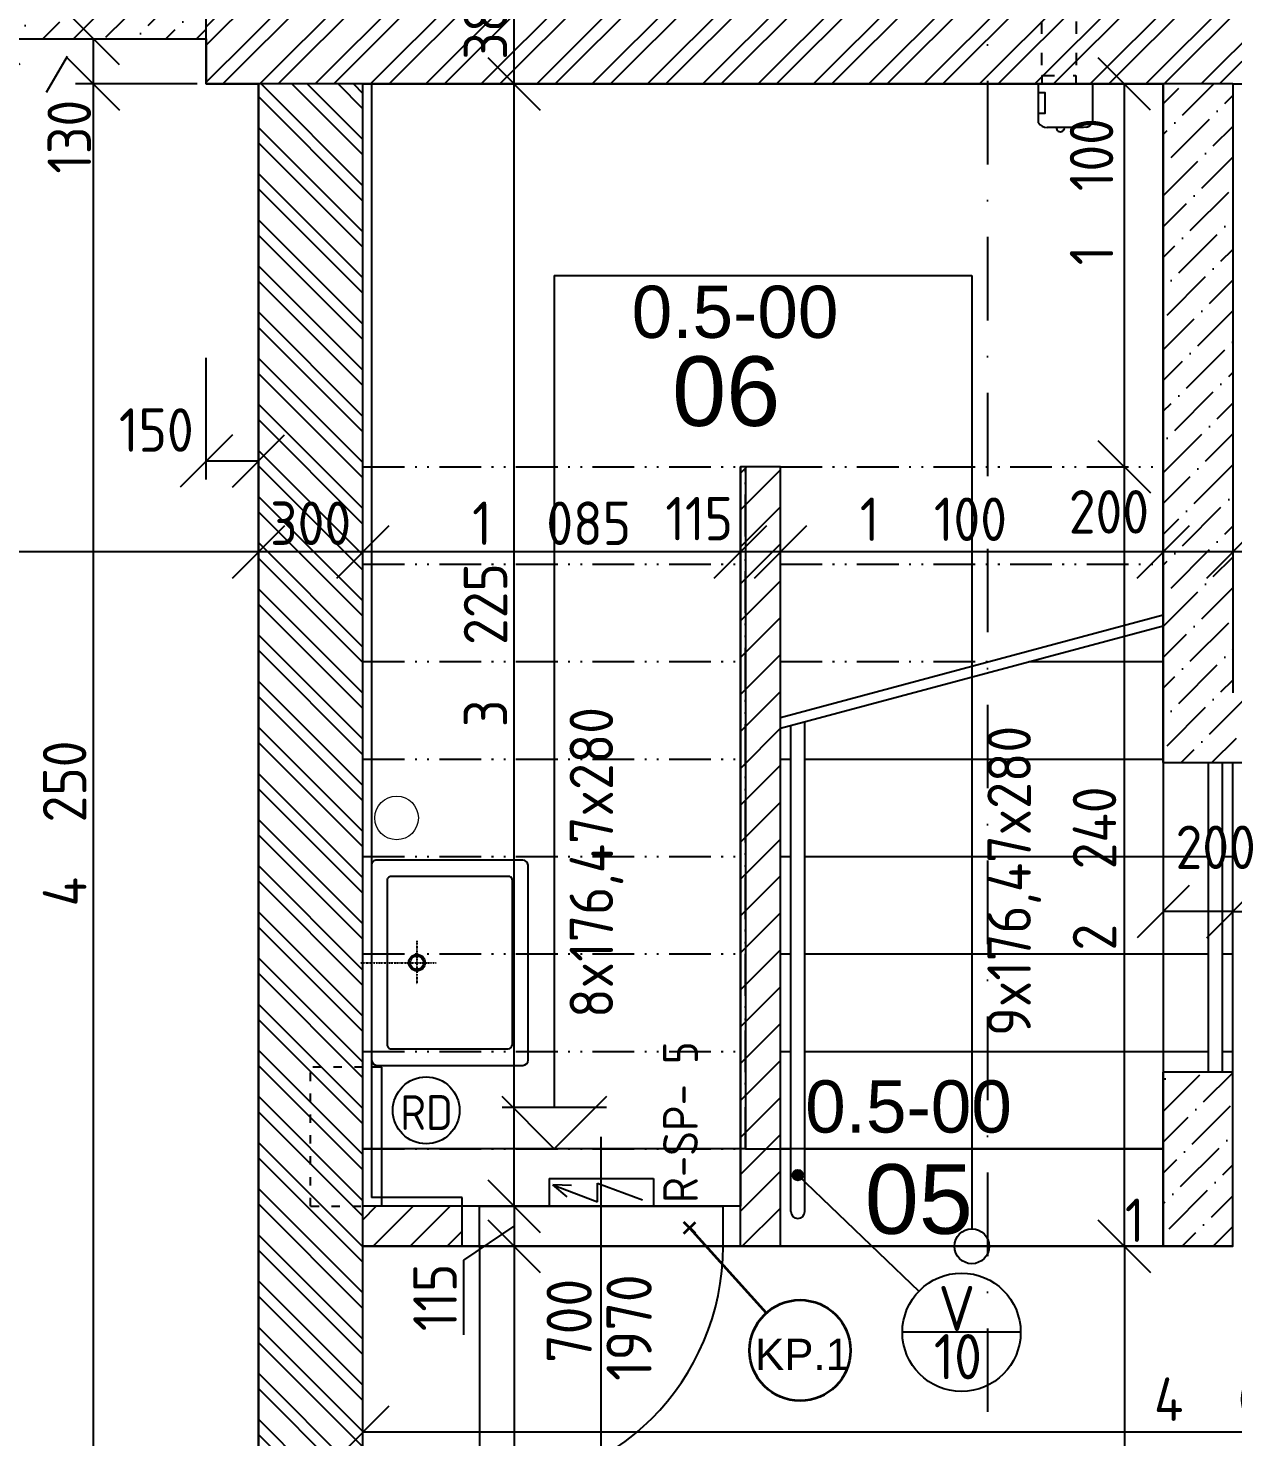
# Model space of a CAD drawing. Extents: x 4511820 to 5180432, y -1526536 to -944957.
# Drawn here: x 5148661 to 5152122, y -1376826 to -1372778 of the extents above; entities that cross this region are included whole.
import ezdxf

# ---------------------------------------------------------------- set-up
doc = ezdxf.new("R2010")
doc.units = 0
doc.header["$MEASUREMENT"] = 0
for name, pattern in [('ACAD_ISO03W100', [30, 12, -18]), ('ACAD_ISO12W100', [22, 12, -3, 0.5, -3, 0.5, -3]), ('BODKOCIARKOVANA_3', [5.6, 3, -1.3, 0, -1.3]), ('DASHDOT', [1, 0.5, -0.25, 0, -0.25])]:
    doc.linetypes.add(name, pattern=pattern)
doc.layers.get('0').update_dxf_attribs({"linetype": 'CONTINUOUS'})
doc.layers.get('Defpoints').update_dxf_attribs({"color": 61, "linetype": 'CONTINUOUS'})
for name, color, linetype in [('DVERE', 45, 'CONTINUOUS'), ('KÓTY', 4, 'CONTINUOUS'), ('MÚRY', 1, 'CONTINUOUS'), ('osi', 253, 'CONTINUOUS'), ('Plochy', 41, 'CONTINUOUS'), ('POPIS', 7, 'CONTINUOUS'), ('POZEMOK', 7, 'CONTINUOUS'), ('TENKÁ', 7, 'CONTINUOUS'), ('tzb', 153, 'CONTINUOUS'), ('ZARIADOVACIE', 144, 'CONTINUOUS'), ('ZZ-elektro', 221, 'CONTINUOUS'), ('zz-vetr', 52, 'CONTINUOUS'), ('ŠRAFY', 82, 'CONTINUOUS')]:
    doc.layers.add(name, color=color, linetype=linetype)
doc.layers.add('preklady', color=74, linetype='CONTINUOUS', lineweight=35)
doc.layers.add('zz-kanal-splaskova', color=37, linetype='CONTINUOUS', lineweight=18)
doc.styles.add('ARIAL', font='arial.ttf')
doc.styles.add('STYLE1', font='isocp.shx')
doc.dimstyles.new('STANDARD-50', dxfattribs={"dimtxt": 125, "dimasz": 150, "dimexe": 10, "dimexo": 200, "dimgap": 20, "dimtad": 1, "dimdsep": 46, "dimlunit": 6, "dimtxsty": 'STYLE1', "dimblk1": 'OBLIQUE', "dimblk2": 'OBLIQUE', "dimsah": 1, "dimcen": 2.5, "dimse1": 1, "dimse2": 1, "dimadec": 0, "dimazin": 0, "dimtfac": 1, "dimtmove": 1, "dimatfit": 3, "dimldrblk": 'OBLIQUE', "dimfxl": 1, "dimtolj": 1, "dimtzin": 0, "dimarcsym": 0})
pattern_1 = [(45, (584112, 0), (-53.0330086, 53.0330086), [])]

# ---------------------------------------------------------------- blocks, each defined once
blk = doc.blocks.new('_OBLIQUE')
at = {"color": 0, "linetype": 'ByBlock'}
blk.add_line((-0.5, -0.5), (0.5, 0.5), dxfattribs=at)
blk = doc.blocks.new('*D13328')
at = {"layer": 'Defpoints', "color": 0}
for p in [(5153922.5, -1370938.4), (5149172.5, -1372808), (5153922.5, -1372938)]:
    blk.add_point(p, dxfattribs=at)
at = {"layer": 'KÓTY', "color": 0, "lineweight": -2}
blk.add_line((5149172.5, -1370938.4), (5153922.5, -1370938.4), dxfattribs=at)
at = {"layer": 'KÓTY', "color": 0, "linetype": 'ByBlock', "lineweight": -2, "xscale": 150, "yscale": 150, "zscale": 150, "rotation": 180}
blk.add_blockref('_OBLIQUE', (5149172.5, -1370938.4), dxfattribs=at)
at = {"layer": 'KÓTY', "color": 0, "linetype": 'ByBlock', "lineweight": -2, "xscale": 150, "yscale": 150, "zscale": 150}
blk.add_blockref('_OBLIQUE', (5153922.5, -1370938.4), dxfattribs=at)
at = {"layer": 'KÓTY', "color": 0, "insert": (5151547.5, -1370855.8), "char_height": 125, "attachment_point": 5, "style": 'STYLE1'}
blk.add_mtext('\\A1;4ﾠ750', dxfattribs=at)
blk = doc.blocks.new('*D21280')
at = {"layer": 'Defpoints', "color": 0}
for p in [(5152122.5, -1374282.9), (5152122.5, -1374282.9), (5153722.5, -1374282.9)]:
    blk.add_point(p, dxfattribs=at)
at = {"layer": 'KÓTY', "color": 0, "lineweight": -2}
blk.add_line((5153722.5, -1374282.9), (5152122.5, -1374282.9), dxfattribs=at)
at = {"layer": 'KÓTY', "color": 0, "linetype": 'ByBlock', "lineweight": -2, "xscale": 150, "yscale": 150, "zscale": 150, "rotation": 180}
blk.add_blockref('_OBLIQUE', (5152122.5, -1374282.9), dxfattribs=at)
at = {"layer": 'KÓTY', "color": 0, "linetype": 'ByBlock', "lineweight": -2, "xscale": 150, "yscale": 150, "zscale": 150}
blk.add_blockref('_OBLIQUE', (5153722.5, -1374282.9), dxfattribs=at)
at = {"layer": 'KÓTY', "color": 0, "insert": (5152922.5, -1374200.3), "char_height": 125, "attachment_point": 5, "style": 'STYLE1'}
blk.add_mtext('\\A1;1ﾠ600', dxfattribs=at)
blk = doc.blocks.new('*D21281')
at = {"layer": 'Defpoints', "color": 0}
for p in [(5152122.5, -1374888), (5152592.5, -1374888), (5152592.5, -1375316.4)]:
    blk.add_point(p, dxfattribs=at)
at = {"layer": 'KÓTY', "color": 0, "lineweight": -2}
blk.add_line((5152122.5, -1375316.4), (5152592.5, -1375316.4), dxfattribs=at)
at = {"layer": 'KÓTY', "color": 0, "linetype": 'ByBlock', "lineweight": -2, "xscale": 150, "yscale": 150, "zscale": 150, "rotation": 180}
blk.add_blockref('_OBLIQUE', (5152122.5, -1375316.4), dxfattribs=at)
at = {"layer": 'KÓTY', "color": 0, "linetype": 'ByBlock', "lineweight": -2, "xscale": 150, "yscale": 150, "zscale": 150}
blk.add_blockref('_OBLIQUE', (5152592.5, -1375316.4), dxfattribs=at)
at = {"layer": 'KÓTY', "color": 0, "insert": (5152357.5, -1375233.9), "char_height": 125, "attachment_point": 5, "style": 'STYLE1'}
blk.add_mtext('\\A1;470', dxfattribs=at)
blk = doc.blocks.new('*D21285')
at = {"layer": 'Defpoints', "color": 0}
for p in [(5150822.5, -1374083.5), (5151922.5, -1374083.5), (5150822.5, -1374282.9)]:
    blk.add_point(p, dxfattribs=at)
at = {"layer": 'KÓTY', "color": 0, "lineweight": -2}
blk.add_line((5151922.5, -1374282.9), (5150822.5, -1374282.9), dxfattribs=at)
at = {"layer": 'KÓTY', "color": 0, "linetype": 'ByBlock', "lineweight": -2, "xscale": 150, "yscale": 150, "zscale": 150, "rotation": 180}
blk.add_blockref('_OBLIQUE', (5150822.5, -1374282.9), dxfattribs=at)
at = {"layer": 'KÓTY', "color": 0, "linetype": 'ByBlock', "lineweight": -2, "xscale": 150, "yscale": 150, "zscale": 150}
blk.add_blockref('_OBLIQUE', (5151922.5, -1374282.9), dxfattribs=at)
at = {"layer": 'KÓTY', "color": 0, "insert": (5151262, -1374188.8), "char_height": 125, "attachment_point": 5, "style": 'STYLE1'}
blk.add_mtext('\\A1;1ﾠ100', dxfattribs=at)
blk = doc.blocks.new('*D21288')
at = {"layer": 'Defpoints', "color": 0}
for p in [(5151922.5, -1372938), (5152122.5, -1372938), (5151922.5, -1374282.9)]:
    blk.add_point(p, dxfattribs=at)
at = {"layer": 'KÓTY', "color": 0, "lineweight": -2}
blk.add_line((5152122.5, -1374282.9), (5151922.5, -1374282.9), dxfattribs=at)
at = {"layer": 'KÓTY', "color": 0, "linetype": 'ByBlock', "lineweight": -2, "xscale": 150, "yscale": 150, "zscale": 150, "rotation": 180}
blk.add_blockref('_OBLIQUE', (5151922.5, -1374282.9), dxfattribs=at)
at = {"layer": 'KÓTY', "color": 0, "linetype": 'ByBlock', "lineweight": -2, "xscale": 150, "yscale": 150, "zscale": 150}
blk.add_blockref('_OBLIQUE', (5152122.5, -1374282.9), dxfattribs=at)
at = {"layer": 'KÓTY', "color": 0, "insert": (5151766.5, -1374167.5), "char_height": 125, "attachment_point": 5, "style": 'STYLE1'}
blk.add_mtext('\\A1;200', dxfattribs=at)
blk = doc.blocks.new('*D21295')
at = {"layer": 'Defpoints', "color": 0}
for p in [(5150057.5, -1372938), (5150307.5, -1372938), (5150307.5, -1376163)]:
    blk.add_point(p, dxfattribs=at)
at = {"layer": 'KÓTY', "color": 0, "lineweight": -2}
blk.add_line((5150057.5, -1376163), (5150057.5, -1372938), dxfattribs=at)
at = {"layer": 'KÓTY', "color": 0, "linetype": 'ByBlock', "lineweight": -2, "xscale": 150, "yscale": 150, "zscale": 150}
for p, rotation in [((5150057.5, -1372938), 90), ((5150057.5, -1376163), 270)]:
    blk.add_blockref('_OBLIQUE', p, dxfattribs=dict(at, rotation=rotation))
at = {"layer": 'KÓTY', "color": 0, "insert": (5149975, -1374550.5), "char_height": 125, "attachment_point": 5, "rotation": 90, "style": 'STYLE1'}
blk.add_mtext('\\A1;3ﾠ225', dxfattribs=at)
blk = doc.blocks.new('*D21296')
at = {"layer": 'Defpoints', "color": 0}
for p in [(5150057.5, -1372558), (5150057.5, -1372558), (5150057.5, -1372938)]:
    blk.add_point(p, dxfattribs=at)
at = {"layer": 'KÓTY', "color": 0, "lineweight": -2}
blk.add_line((5150057.5, -1372938), (5150057.5, -1372558), dxfattribs=at)
at = {"layer": 'KÓTY', "color": 0, "linetype": 'ByBlock', "lineweight": -2, "xscale": 150, "yscale": 150, "zscale": 150}
for p, rotation in [((5150057.5, -1372558), 90), ((5150057.5, -1372938), 270)]:
    blk.add_blockref('_OBLIQUE', p, dxfattribs=dict(at, rotation=rotation))
at = {"layer": 'KÓTY', "color": 0, "insert": (5149975, -1372748), "char_height": 125, "attachment_point": 5, "rotation": 90, "style": 'STYLE1'}
blk.add_mtext('\\A1;380', dxfattribs=at)
blk = doc.blocks.new('*D21299')
at = {"layer": 'Defpoints', "color": 0}
for p in [(5149622.5, -1376163), (5149622.5, -1376278), (5150057.5, -1376278)]:
    blk.add_point(p, dxfattribs=at)
at = {"layer": 'KÓTY', "color": 0, "lineweight": -2}
for p, q in [((5150057.5, -1376163), (5150057.5, -1376278)), ((5149912.5, -1376317.5), (5150057.5, -1376220.5)), ((5149912.5, -1376532.5), (5149912.5, -1376317.5))]:
    blk.add_line(p, q, dxfattribs=at)
at = {"layer": 'KÓTY', "color": 0, "linetype": 'ByBlock', "lineweight": -2, "xscale": 150, "yscale": 150, "zscale": 150}
for p, rotation in [((5150057.5, -1376163), 90), ((5150057.5, -1376278), 270)]:
    blk.add_blockref('_OBLIQUE', p, dxfattribs=dict(at, rotation=rotation))
at = {"layer": 'KÓTY', "color": 0, "insert": (5149830, -1376425), "char_height": 125, "attachment_point": 5, "rotation": 90, "style": 'STYLE1'}
blk.add_mtext('\\A1;115', dxfattribs=at)
blk = doc.blocks.new('*D21300')
at = {"layer": 'Defpoints', "color": 0}
for p in [(5149622.5, -1376278), (5149622.5, -1379218), (5150057.5, -1379218)]:
    blk.add_point(p, dxfattribs=at)
at = {"layer": 'KÓTY', "color": 0, "lineweight": -2}
blk.add_line((5150057.5, -1376278), (5150057.5, -1379218), dxfattribs=at)
at = {"layer": 'KÓTY', "color": 0, "linetype": 'ByBlock', "lineweight": -2, "xscale": 150, "yscale": 150, "zscale": 150}
for p, rotation in [((5150057.5, -1376278), 90), ((5150057.5, -1379218), 270)]:
    blk.add_blockref('_OBLIQUE', p, dxfattribs=dict(at, rotation=rotation))
at = {"layer": 'KÓTY', "color": 0, "insert": (5149975, -1377748), "char_height": 125, "attachment_point": 5, "rotation": 90, "style": 'STYLE1'}
blk.add_mtext('\\A1;2ﾠ940', dxfattribs=at)
blk = doc.blocks.new('*D21302')
at = {"layer": 'Defpoints', "color": 0}
for p in [(5152122.5, -1372938), (5152122.5, -1374688), (5152686, -1374688)]:
    blk.add_point(p, dxfattribs=at)
at = {"layer": 'KÓTY', "color": 0, "lineweight": -2}
blk.add_line((5152686, -1372938), (5152686, -1374688), dxfattribs=at)
at = {"layer": 'KÓTY', "color": 0, "linetype": 'ByBlock', "lineweight": -2, "xscale": 150, "yscale": 150, "zscale": 150}
for p, rotation in [((5152686, -1372938), 90), ((5152686, -1374688), 270)]:
    blk.add_blockref('_OBLIQUE', p, dxfattribs=dict(at, rotation=rotation))
at = {"layer": 'KÓTY', "color": 0, "insert": (5152603.5, -1373813), "char_height": 125, "attachment_point": 5, "rotation": 90, "style": 'STYLE1'}
blk.add_mtext('\\A1;1ﾠ750', dxfattribs=at)
blk = doc.blocks.new('*D21304')
at = {"layer": 'Defpoints', "color": 0}
for p in [(5152122.5, -1374888), (5152122.5, -1375778), (5152686, -1375778)]:
    blk.add_point(p, dxfattribs=at)
at = {"layer": 'KÓTY', "color": 0, "lineweight": -2}
blk.add_line((5152686, -1374888), (5152686, -1375778), dxfattribs=at)
at = {"layer": 'KÓTY', "color": 0, "linetype": 'ByBlock', "lineweight": -2, "xscale": 150, "yscale": 150, "zscale": 150}
for p, rotation in [((5152686, -1374888), 90), ((5152686, -1375778), 270)]:
    blk.add_blockref('_OBLIQUE', p, dxfattribs=dict(at, rotation=rotation))
at = {"layer": 'KÓTY', "color": 0, "insert": (5152600.5, -1375523.5), "char_height": 125, "attachment_point": 5, "rotation": 90, "style": 'STYLE1'}
blk.add_mtext('\\A1;890', dxfattribs=at)
blk = doc.blocks.new('*D21305')
at = {"layer": 'Defpoints', "color": 0}
for p in [(5152122.5, -1375778), (5152122.5, -1376278), (5152686, -1376278)]:
    blk.add_point(p, dxfattribs=at)
at = {"layer": 'KÓTY', "color": 0, "lineweight": -2}
blk.add_line((5152686, -1375778), (5152686, -1376278), dxfattribs=at)
at = {"layer": 'KÓTY', "color": 0, "linetype": 'ByBlock', "lineweight": -2, "xscale": 150, "yscale": 150, "zscale": 150}
for p, rotation in [((5152686, -1375778), 90), ((5152686, -1376278), 270)]:
    blk.add_blockref('_OBLIQUE', p, dxfattribs=dict(at, rotation=rotation))
at = {"layer": 'KÓTY', "color": 0, "insert": (5152603.5, -1376028), "char_height": 125, "attachment_point": 5, "rotation": 90, "style": 'STYLE1'}
blk.add_mtext('\\A1;500', dxfattribs=at)
blk = doc.blocks.new('*D21306')
at = {"layer": 'Defpoints', "color": 0}
for p in [(5152122.5, -1376278), (5152122.5, -1379218), (5152686, -1379218)]:
    blk.add_point(p, dxfattribs=at)
at = {"layer": 'KÓTY', "color": 0, "lineweight": -2}
blk.add_line((5152686, -1376278), (5152686, -1379218), dxfattribs=at)
at = {"layer": 'KÓTY', "color": 0, "linetype": 'ByBlock', "lineweight": -2, "xscale": 150, "yscale": 150, "zscale": 150}
for p, rotation in [((5152686, -1376278), 90), ((5152686, -1379218), 270)]:
    blk.add_blockref('_OBLIQUE', p, dxfattribs=dict(at, rotation=rotation))
at = {"layer": 'KÓTY', "color": 0, "insert": (5152599.5, -1377516.5), "char_height": 125, "attachment_point": 5, "rotation": 90, "style": 'STYLE1'}
blk.add_mtext('\\A1;2ﾠ940', dxfattribs=at)
blk = doc.blocks.new('*D21308')
at = {"layer": 'Defpoints', "color": 0}
for p in [(5152667.5, -1376278), (5151811, -1377718), (5152667.5, -1377718)]:
    blk.add_point(p, dxfattribs=at)
at = {"layer": 'KÓTY', "color": 0, "lineweight": -2}
blk.add_line((5151811, -1376278), (5151811, -1377718), dxfattribs=at)
at = {"layer": 'KÓTY', "color": 0, "linetype": 'ByBlock', "lineweight": -2, "xscale": 150, "yscale": 150, "zscale": 150}
for p, rotation in [((5151811, -1376278), 90), ((5151811, -1377718), 270)]:
    blk.add_blockref('_OBLIQUE', p, dxfattribs=dict(at, rotation=rotation))
at = {"layer": 'KÓTY', "color": 0, "insert": (5151720, -1377130.5), "char_height": 125, "attachment_point": 5, "rotation": 90, "style": 'STYLE1'}
blk.add_mtext('\\A1;1ﾠ440', dxfattribs=at)
blk = doc.blocks.new('*D21309')
at = {"layer": 'Defpoints', "color": 0}
for p in [(5151811, -1374038), (5152667.5, -1374038), (5152667.5, -1376278)]:
    blk.add_point(p, dxfattribs=at)
at = {"layer": 'KÓTY', "color": 0, "lineweight": -2}
blk.add_line((5151811, -1376278), (5151811, -1374038), dxfattribs=at)
at = {"layer": 'KÓTY', "color": 0, "linetype": 'ByBlock', "lineweight": -2, "xscale": 150, "yscale": 150, "zscale": 150}
for p, rotation in [((5151811, -1374038), 90), ((5151811, -1376278), 270)]:
    blk.add_blockref('_OBLIQUE', p, dxfattribs=dict(at, rotation=rotation))
at = {"layer": 'KÓTY', "color": 0, "insert": (5151725, -1375192.5), "char_height": 125, "attachment_point": 5, "rotation": 90, "style": 'STYLE1'}
blk.add_mtext('\\A1;2ﾠ240', dxfattribs=at)
blk = doc.blocks.new('*D21310')
at = {"layer": 'Defpoints', "color": 0}
for p in [(5151811, -1372938), (5151811, -1372938), (5151811, -1374038)]:
    blk.add_point(p, dxfattribs=at)
at = {"layer": 'KÓTY', "color": 0, "lineweight": -2}
blk.add_line((5151811, -1374038), (5151811, -1372938), dxfattribs=at)
at = {"layer": 'KÓTY', "color": 0, "linetype": 'ByBlock', "lineweight": -2, "xscale": 150, "yscale": 150, "zscale": 150}
for p, rotation in [((5151811, -1372938), 90), ((5151811, -1374038), 270)]:
    blk.add_blockref('_OBLIQUE', p, dxfattribs=dict(at, rotation=rotation))
at = {"layer": 'KÓTY', "color": 0, "insert": (5151716.5, -1373247.5), "char_height": 125, "attachment_point": 5, "rotation": 90, "style": 'STYLE1'}
blk.add_mtext('\\A1;1ﾠ100', dxfattribs=at)
blk = doc.blocks.new('*D21311')
at = {"layer": 'Defpoints', "color": 0}
for p in [(5151922.5, -1375316.4), (5151922.5, -1375333), (5152122.5, -1375333)]:
    blk.add_point(p, dxfattribs=at)
at = {"layer": 'KÓTY', "color": 0, "lineweight": -2}
blk.add_line((5152122.5, -1375316.4), (5151922.5, -1375316.4), dxfattribs=at)
at = {"layer": 'KÓTY', "color": 0, "linetype": 'ByBlock', "lineweight": -2, "xscale": 150, "yscale": 150, "zscale": 150, "rotation": 180}
blk.add_blockref('_OBLIQUE', (5151922.5, -1375316.4), dxfattribs=at)
at = {"layer": 'KÓTY', "color": 0, "linetype": 'ByBlock', "lineweight": -2, "xscale": 150, "yscale": 150, "zscale": 150}
blk.add_blockref('_OBLIQUE', (5152122.5, -1375316.4), dxfattribs=at)
at = {"layer": 'KÓTY', "color": 0, "insert": (5152073.3, -1375131.4), "char_height": 125, "attachment_point": 5, "style": 'STYLE1'}
blk.add_mtext('\\A1;200', dxfattribs=at)
blk = doc.blocks.new('*D21315')
at = {"layer": 'Defpoints', "color": 0}
for p in [(5150707.5, -1374038), (5150822.5, -1374038), (5150707.5, -1374282.9)]:
    blk.add_point(p, dxfattribs=at)
at = {"layer": 'KÓTY', "color": 0, "lineweight": -2}
blk.add_line((5150822.5, -1374282.9), (5150707.5, -1374282.9), dxfattribs=at)
at = {"layer": 'KÓTY', "color": 0, "linetype": 'ByBlock', "lineweight": -2, "xscale": 150, "yscale": 150, "zscale": 150, "rotation": 180}
blk.add_blockref('_OBLIQUE', (5150707.5, -1374282.9), dxfattribs=at)
at = {"layer": 'KÓTY', "color": 0, "linetype": 'ByBlock', "lineweight": -2, "xscale": 150, "yscale": 150, "zscale": 150}
blk.add_blockref('_OBLIQUE', (5150822.5, -1374282.9), dxfattribs=at)
at = {"layer": 'KÓTY', "color": 0, "insert": (5150589, -1374187), "char_height": 125, "attachment_point": 5, "style": 'STYLE1'}
blk.add_mtext('\\A1;115', dxfattribs=at)
blk = doc.blocks.new('*D21316')
at = {"layer": 'Defpoints', "color": 0}
for p in [(5149622.5, -1374038), (5150707.5, -1374038), (5149622.5, -1374282.9)]:
    blk.add_point(p, dxfattribs=at)
at = {"layer": 'KÓTY', "color": 0, "lineweight": -2}
blk.add_line((5150707.5, -1374282.9), (5149622.5, -1374282.9), dxfattribs=at)
at = {"layer": 'KÓTY', "color": 0, "linetype": 'ByBlock', "lineweight": -2, "xscale": 150, "yscale": 150, "zscale": 150, "rotation": 180}
blk.add_blockref('_OBLIQUE', (5149622.5, -1374282.9), dxfattribs=at)
at = {"layer": 'KÓTY', "color": 0, "linetype": 'ByBlock', "lineweight": -2, "xscale": 150, "yscale": 150, "zscale": 150}
blk.add_blockref('_OBLIQUE', (5150707.5, -1374282.9), dxfattribs=at)
at = {"layer": 'KÓTY', "color": 0, "insert": (5150165, -1374200.3), "char_height": 125, "attachment_point": 5, "style": 'STYLE1'}
blk.add_mtext('\\A1;1ﾠ085', dxfattribs=at)
blk = doc.blocks.new('*D21347')
at = {"layer": 'Defpoints', "color": 0}
for p in [(5148563.1, -1372808), (5149469.1, -1372808), (5149619.1, -1377348)]:
    blk.add_point(p, dxfattribs=at)
at = {"layer": 'KÓTY', "color": 0, "lineweight": -2}
blk.add_line((5148563.1, -1377348), (5148563.1, -1372808), dxfattribs=at)
at = {"layer": 'KÓTY', "color": 0, "linetype": 'ByBlock', "lineweight": -2, "xscale": 150, "yscale": 150, "zscale": 150}
for p, rotation in [((5148563.1, -1372808), 90), ((5148563.1, -1377348), 270)]:
    blk.add_blockref('_OBLIQUE', p, dxfattribs=dict(at, rotation=rotation))
at = {"layer": 'KÓTY', "color": 0, "insert": (5148480.6, -1375078), "char_height": 125, "attachment_point": 5, "rotation": 90, "style": 'STYLE1'}
blk.add_mtext('\\A1;4ﾠ540', dxfattribs=at)
blk = doc.blocks.new('*D21348')
at = {"layer": 'Defpoints', "color": 0}
for p in [(5149622.5, -1376812.5), (5149622.5, -1376812.5), (5153652.5, -1376812.5)]:
    blk.add_point(p, dxfattribs=at)
at = {"layer": 'KÓTY', "color": 0, "lineweight": -2}
blk.add_line((5153652.5, -1376812.5), (5149622.5, -1376812.5), dxfattribs=at)
at = {"layer": 'KÓTY', "color": 0, "linetype": 'ByBlock', "lineweight": -2, "xscale": 150, "yscale": 150, "zscale": 150, "rotation": 180}
blk.add_blockref('_OBLIQUE', (5149622.5, -1376812.5), dxfattribs=at)
at = {"layer": 'KÓTY', "color": 0, "linetype": 'ByBlock', "lineweight": -2, "xscale": 150, "yscale": 150, "zscale": 150}
blk.add_blockref('_OBLIQUE', (5153652.5, -1376812.5), dxfattribs=at)
at = {"layer": 'KÓTY', "color": 0, "insert": (5152133, -1376717.5), "char_height": 125, "attachment_point": 5, "style": 'STYLE1'}
blk.add_mtext('\\A1;4ﾠ030', dxfattribs=at)
blk = doc.blocks.new('*D21410')
at = {"layer": 'Defpoints', "color": 0}
for p in [(5149322.5, -1372938), (5149622.5, -1372938), (5149322.5, -1374282.9)]:
    blk.add_point(p, dxfattribs=at)
at = {"layer": 'KÓTY', "color": 0, "lineweight": -2}
blk.add_line((5149622.5, -1374282.9), (5149322.5, -1374282.9), dxfattribs=at)
at = {"layer": 'KÓTY', "color": 0, "linetype": 'ByBlock', "lineweight": -2, "xscale": 150, "yscale": 150, "zscale": 150, "rotation": 180}
blk.add_blockref('_OBLIQUE', (5149322.5, -1374282.9), dxfattribs=at)
at = {"layer": 'KÓTY', "color": 0, "linetype": 'ByBlock', "lineweight": -2, "xscale": 150, "yscale": 150, "zscale": 150}
blk.add_blockref('_OBLIQUE', (5149622.5, -1374282.9), dxfattribs=at)
at = {"layer": 'KÓTY', "color": 0, "insert": (5149472.5, -1374200.4), "char_height": 125, "attachment_point": 5, "style": 'STYLE1'}
blk.add_mtext('\\A1;300', dxfattribs=at)
blk = doc.blocks.new('*D21411')
at = {"layer": 'Defpoints', "color": 0}
for p in [(5149322.5, -1372938), (5136342.5, -1374282.9), (5136342.5, -1374282.9)]:
    blk.add_point(p, dxfattribs=at)
at = {"layer": 'KÓTY', "color": 0, "lineweight": -2}
blk.add_line((5149322.5, -1374282.9), (5136342.5, -1374282.9), dxfattribs=at)
at = {"layer": 'KÓTY', "color": 0, "linetype": 'ByBlock', "lineweight": -2, "xscale": 150, "yscale": 150, "zscale": 150, "rotation": 180}
blk.add_blockref('_OBLIQUE', (5136342.5, -1374282.9), dxfattribs=at)
at = {"layer": 'KÓTY', "color": 0, "linetype": 'ByBlock', "lineweight": -2, "xscale": 150, "yscale": 150, "zscale": 150}
blk.add_blockref('_OBLIQUE', (5149322.5, -1374282.9), dxfattribs=at)
at = {"layer": 'KÓTY', "color": 0, "insert": (5143127.5, -1374186.5), "char_height": 125, "attachment_point": 5, "style": 'STYLE1'}
blk.add_mtext('\\A1;12ﾠ980', dxfattribs=at)
blk = doc.blocks.new('*D21422')
at = {"layer": 'Defpoints', "color": 0}
for p in [(5149172.5, -1372808), (5148848, -1372938), (5149172.5, -1372938)]:
    blk.add_point(p, dxfattribs=at)
at = {"layer": 'KÓTY', "color": 0, "lineweight": -2}
blk.add_line((5148848, -1372808), (5148848, -1372938), dxfattribs=at)
at = {"layer": 'KÓTY', "color": 0, "linetype": 'ByBlock', "lineweight": -2, "xscale": 150, "yscale": 150, "zscale": 150}
for p, rotation in [((5148848, -1372808), 90), ((5148848, -1372938), 270)]:
    blk.add_blockref('_OBLIQUE', p, dxfattribs=dict(at, rotation=rotation))
at = {"layer": 'KÓTY', "color": 0, "insert": (5148779, -1373089.5), "char_height": 125, "attachment_point": 5, "rotation": 90, "style": 'STYLE1'}
blk.add_mtext('\\A1;130', dxfattribs=at)
blk = doc.blocks.new('*D21423')
at = {"layer": 'Defpoints', "color": 0}
for p in [(5149247.5, -1372938), (5148848, -1377188), (5149322.5, -1377188)]:
    blk.add_point(p, dxfattribs=at)
at = {"layer": 'KÓTY', "color": 0, "lineweight": -2}
blk.add_line((5148848, -1372938), (5148848, -1377188), dxfattribs=at)
at = {"layer": 'KÓTY', "color": 0, "linetype": 'ByBlock', "lineweight": -2, "xscale": 150, "yscale": 150, "zscale": 150}
for p, rotation in [((5148848, -1372938), 90), ((5148848, -1377188), 270)]:
    blk.add_blockref('_OBLIQUE', p, dxfattribs=dict(at, rotation=rotation))
at = {"layer": 'KÓTY', "color": 0, "insert": (5148765.5, -1375063), "char_height": 125, "attachment_point": 5, "rotation": 90, "style": 'STYLE1'}
blk.add_mtext('\\A1;4ﾠ250', dxfattribs=at)
blk = doc.blocks.new('*D21441')
at = {"layer": 'Defpoints', "color": 0}
for p in [(5149172.5, -1373333.5), (5149322.5, -1373333.5), (5149172.5, -1374021.5)]:
    blk.add_point(p, dxfattribs=at)
at = {"layer": 'KÓTY', "color": 0, "lineweight": -2}
blk.add_line((5149322.5, -1374021.5), (5149172.5, -1374021.5), dxfattribs=at)
at = {"layer": 'KÓTY', "color": 0, "linetype": 'ByBlock', "lineweight": -2, "xscale": 150, "yscale": 150, "zscale": 150, "rotation": 180}
blk.add_blockref('_OBLIQUE', (5149172.5, -1374021.5), dxfattribs=at)
at = {"layer": 'KÓTY', "color": 0, "linetype": 'ByBlock', "lineweight": -2, "xscale": 150, "yscale": 150, "zscale": 150}
blk.add_blockref('_OBLIQUE', (5149322.5, -1374021.5), dxfattribs=at)
at = {"layer": 'KÓTY', "color": 0, "insert": (5149029, -1373932.5), "char_height": 125, "attachment_point": 5, "style": 'STYLE1'}
blk.add_mtext('\\A1;150', dxfattribs=at)

msp = doc.modelspace()

# ---------------------------------------------------------------- hatches: boundary and pattern name
at = {"layer": 'TENKÁ'}
h = msp.add_hatch(color=256, dxfattribs=at)
h.dxf.hatch_style = 1
h.paths.add_polyline_path([(5150872.5, -1376088.548, 2.41421356), (5150857.5, -1376073.548, 0.41421356)])
at = {"layer": 'ŠRAFY'}
h = msp.add_hatch(dxfattribs=at)
h.set_pattern_fill('ANSI36', color=256, scale=500)
h.set_pattern_definition([(45, (584112, 0), (33.1456304, 121.533978), [156.25, -31.25, 0, -31.25])])
h.paths.add_polyline_path([(5146757.5, -1372558.048), (5146757.5, -1372808.048), (5149172.5, -1372808.048), (5149172.5, -1372558.048)])
h = msp.add_hatch(dxfattribs=at)
h.set_pattern_fill('ANSI32', color=256, scale=300)
h.paths.add_polyline_path([(5149172.5, -1372808.048), (5149172.5, -1372938.048), (5149322.5, -1372938.048), (5149622.5, -1372938.048), (5151922.5, -1372938.048), (5152122.5, -1372938.048), (5153722.5, -1372938.048), (5153922.5, -1372938.048), (5153922.5, -1372558.048), (5153642.5, -1372558.048), (5153642.5, -1372688.048), (5153502.5, -1372688.048), (5153502.5, -1372558.048), (5149172.5, -1372558.048)])
h = msp.add_hatch(dxfattribs=at)
h.set_pattern_fill('ANSI32', color=256, scale=250, angle=90)
h.paths.add_polyline_path([(5149622.5, -1376163.048), (5149622.5, -1375998.048), (5149622.5, -1375718.048), (5149622.5, -1375563.048), (5149622.5, -1375438.048), (5149622.5, -1375158.048), (5149622.5, -1374878.048), (5149622.5, -1374598.048), (5149622.5, -1374318.048), (5149622.5, -1374038.048), (5149622.5, -1372938.048), (5149322.5, -1372938.048), (5149322.5, -1377188.048), (5149622.5, -1377188.048), (5149622.5, -1376278.048)])
h = msp.add_hatch(dxfattribs=at)
h.set_pattern_fill('ANSI36', color=256, scale=500)
h.set_pattern_definition([(45, (650911.81, 84871.815), (33.1456304, 121.533978), [156.25, -31.25, 0, -31.25])])
h.paths.add_polyline_path([(5152592.5, -1374888.048), (5152592.5, -1374688.048), (5152142.5, -1374688.048), (5152122.5, -1374688.048), (5152122.5, -1374427.048), (5152122.5, -1374387.048), (5152122.5, -1373099.048), (5152122.5, -1373059.048), (5152122.5, -1372938.048), (5151922.5, -1372938.048), (5151922.5, -1374038.048), (5151922.5, -1374318.048), (5151922.5, -1374463.609), (5151922.5, -1374494.667), (5151922.5, -1374598.048), (5151922.5, -1374878.048), (5151922.5, -1374888.048), (5152122.5, -1374888.048)])
at = {"layer": 'ŠRAFY', "ltscale": 0.25}
h = msp.add_hatch(dxfattribs=at)
h.set_pattern_fill('ANSI31', color=256, scale=600, style=0)
h.set_pattern_definition(pattern_1)
h.paths.add_polyline_path([(5150707.5, -1374038.048), (5150707.5, -1376278.048), (5150822.5, -1376278.048), (5150822.5, -1374038.048)])
h = msp.add_hatch(dxfattribs=at)
h.set_pattern_fill('ANSI36', color=256, scale=500)
h.set_pattern_definition([(45, (630842, -252049.5), (33.1456304, 121.533978), [156.25, -31.25, 0, -31.25])])
h.paths.add_polyline_path([(5152122.5, -1376278.048), (5152122.5, -1375778.048), (5151922.5, -1375778.048), (5151922.5, -1375998.048), (5151922.5, -1376278.048)])
h = msp.add_hatch(dxfattribs=at)
h.set_pattern_fill('ANSI31', color=256, scale=600, style=0)
h.set_pattern_definition(pattern_1)
h.paths.add_polyline_path([(5149622.5, -1376278.048), (5149907.5, -1376278.048), (5149907.5, -1376163.048), (5149622.5, -1376163.048)])

# ---------------------------------------------------------------- linework, layer by layer
at = {"layer": 'DVERE', "ltscale": 0.25}
msp.add_line((5150307.5, -1377196.048), (5150307.5, -1375963.392), dxfattribs=at)
at = {"layer": 'DVERE'}
for p, q in [((5149957.5, -1376163.048), (5150657.5, -1376163.048)), ((5150657.5, -1376278.048), (5149957.5, -1376278.048)), ((5149957.5, -1376278.048), (5149957.5, -1376978.048))]:
    msp.add_line(p, q, dxfattribs=at)
msp.add_arc((5149957.5, -1376278.048), 700, 270, 0, dxfattribs=at)
at = {"layer": 'KÓTY', "ltscale": 0.25}
msp.add_line((5149146.5, -1372938.048), (5148796.5, -1372938.048), dxfattribs=at)
at = {"layer": 'KÓTY', "ltscale": 25}
msp.add_line((5149172.5, -1374074.903), (5149172.5, -1373724.903), dxfattribs=at)
at = {"layer": 'MÚRY'}
for p, q in [((5146707.5, -1372808.048), (5149172.5, -1372808.048)), ((5149172.5, -1372938.048), (5149172.5, -1372808.048)), ((5149322.5, -1372938.048), (5149172.5, -1372938.048)), ((5149322.5, -1378168.048), (5149322.5, -1372938.048)), ((5149622.5, -1376163.048), (5149622.5, -1372938.048)), ((5151922.5, -1372938.048), (5149622.5, -1372938.048)), ((5151922.5, -1374888.048), (5151922.5, -1372938.048)), ((5152122.5, -1372938.048), (5153722.5, -1372938.048)), ((5152122.5, -1372938.048), (5153722.5, -1372938.048)), ((5152122.5, -1372938.048), (5152122.5, -1374688.048)), ((5150822.5, -1374038.048), (5150707.5, -1374038.048)), ((5150707.5, -1376183.048), (5150707.5, -1374038.048)), ((5150822.5, -1376278.048), (5150822.5, -1374038.048)), ((5151922.5, -1374888.048), (5152592.5, -1374888.048)), ((5151922.5, -1376278.048), (5151922.5, -1375778.048)), ((5152122.5, -1375778.048), (5151922.5, -1375778.048)), ((5152122.5, -1376278.048), (5152122.5, -1375778.048)), ((5149957.5, -1376163.048), (5149622.5, -1376163.048)), ((5149957.5, -1376278.048), (5149957.5, -1376163.048)), ((5150707.5, -1376163.048), (5150657.5, -1376163.048)), ((5150657.5, -1376278.048), (5150657.5, -1376163.048)), ((5149622.5, -1378168.048), (5149622.5, -1376278.048)), ((5149957.5, -1376278.048), (5149622.5, -1376278.048)), ((5150822.5, -1376278.048), (5150657.5, -1376278.048)), ((5152122.5, -1376278.048), (5151922.5, -1376278.048))]:
    msp.add_line(p, q, dxfattribs=at)
at = {"layer": 'osi', "linetype": 'BODKOCIARKOVANA_3', "ltscale": 80}
msp.add_line((5151417.5, -1371584.954), (5151417.5, -1401996.195), dxfattribs=at)
at = {"layer": 'Plochy'}
msp.add_lwpolyline([(5136342.5, -1372808.048), (5149172.5, -1372808.048), (5149172.5, -1372938.048), (5149322.5, -1372938.048), (5149322.5, -1379818.048), (5149972.5, -1379818.048), (5149972.5, -1379518.048), (5155902.5, -1379518.048), (5155902.5, -1379558.048), (5156032.5, -1379558.048), (5156032.5, -1398998.048), (5152392.5, -1398998.048), (5152392.5, -1398298.048), (5151642.5, -1398298.048), (5151642.5, -1398698.048), (5151192.5, -1398698.048), (5151192.5, -1398948.048), (5147692.5, -1398948.048)], dxfattribs=at)
for points in [[(5151922.5, -1376278.048), (5150822.5, -1376278.048), (5150822.5, -1374038.048), (5150722.5, -1374038.048), (5150722.5, -1375998.048), (5149622.5, -1375998.048), (5149622.5, -1372938.048), (5151922.5, -1372938.048)], [(5151922.5, -1375998.048), (5150822.5, -1375998.048), (5150822.5, -1374038.048), (5150707.5, -1374038.048), (5150707.5, -1376163.048), (5149622.5, -1376163.048), (5149622.5, -1372938.048), (5151922.5, -1372938.048)], [(5149622.5, -1379218.048), (5149622.5, -1376278.048), (5152122.5, -1376278.048), (5152122.5, -1374888.048), (5153722.5, -1374888.048), (5153722.5, -1376718.048), (5153652.5, -1376718.048), (5153652.5, -1379218.048)]]:
    msp.add_lwpolyline(points, close=True, dxfattribs=at)
at = {"layer": 'POZEMOK', "linetype": 'ACAD_ISO03W100', "ltscale": 10}
msp.add_line((5145863.478, -1377898.048), (5148802.191, -1372808.048), dxfattribs=at)
at = {"layer": 'POZEMOK'}
for p, q in [((5150172.5, -1373488.048), (5151372.5, -1373488.048)), ((5150172.5, -1373488.048), (5150172.5, -1375878.048)), ((5151372.5, -1373488.048), (5151372.5, -1376228.048)), ((5150822.5, -1374758.353), (5151922.5, -1374463.609)), ((5150822.5, -1374789.411), (5151922.5, -1374494.667)), ((5150852.5, -1376178.048), (5150852.5, -1374781.373)), ((5150892.5, -1376178.048), (5150892.5, -1374770.655)), ((5152052.5, -1375778.048), (5152052.5, -1374888.048)), ((5152092.5, -1375778.048), (5152092.5, -1374888.048)), ((5150172.5, -1375998.048), (5150022.5, -1375848.048)), ((5150022.5, -1375878.048), (5150322.5, -1375878.048)), ((5150322.5, -1375848.048), (5150172.5, -1375998.048))]:
    msp.add_line(p, q, dxfattribs=at)
msp.add_circle((5151372.5, -1376278.048), 50, dxfattribs=at)
msp.add_circle((5151372.5, -1376278.048), 50, dxfattribs=at)
msp.add_arc((5150872.5, -1376178.048), 20, 180, 0, dxfattribs=at)
at = {"layer": 'preklady'}
for p, q in [((5150544.882, -1376241.616), (5150578.116, -1376208.382)), ((5150578.117, -1376241.617), (5150544.883, -1376208.383)), ((5150561.499, -1376224.999), (5150781.936, -1376469.637))]:
    msp.add_line(p, q, dxfattribs=at)
at = {"layer": 'preklady', "ltscale": 0.25}
msp.add_circle((5150879, -1376577.357), 145, dxfattribs=at)
at = {"layer": 'TENKÁ'}
for p, q in [((5149172.5, -1372808.048), (5149172.5, -1372558.048)), ((5149622.5, -1372938.048), (5149322.5, -1372938.048)), ((5152122.5, -1372938.048), (5151922.5, -1372938.048)), ((5151536.677, -1374598.048), (5151922.5, -1374598.048)), ((5150822.5, -1374878.048), (5150852.5, -1374878.048)), ((5150892.5, -1374878.048), (5151922.5, -1374878.048)), ((5152122.5, -1375778.048), (5152122.5, -1374888.048)), ((5150822.5, -1375158.048), (5150852.5, -1375158.048)), ((5150892.5, -1375158.048), (5152052.5, -1375158.048)), ((5152092.5, -1375158.048), (5152122.5, -1375158.048)), ((5150822.5, -1375438.048), (5150852.5, -1375438.048)), ((5150892.5, -1375438.048), (5152052.5, -1375438.048)), ((5152092.5, -1375438.048), (5152122.5, -1375438.048)), ((5150822.5, -1375718.048), (5150852.5, -1375718.048)), ((5150892.5, -1375718.048), (5152052.5, -1375718.048)), ((5152092.5, -1375718.048), (5152122.5, -1375718.048)), ((5150822.5, -1375998.048), (5150852.5, -1375998.048)), ((5150892.5, -1375998.048), (5151922.5, -1375998.048)), ((5150872.5, -1376073.548), (5151220.182, -1376407.394)), ((5149622.5, -1376278.048), (5149622.5, -1376163.048)), ((5149907.5, -1376278.048), (5149907.5, -1376138.048)), ((5150707.5, -1376278.048), (5150707.5, -1376163.048)), ((5150822.5, -1376278.048), (5151922.5, -1376278.048))]:
    msp.add_line(p, q, dxfattribs=at)
at = {"layer": 'TENKÁ', "ltscale": 0.25}
for p, q in [((5149647.5, -1372938.048), (5149647.5, -1376138.048)), ((5149907.5, -1376138.048), (5149647.5, -1376138.048)), ((5151512.805, -1376525.138), (5151172.805, -1376525.138))]:
    msp.add_line(p, q, dxfattribs=at)
at = {"layer": 'TENKÁ', "linetype": 'ACAD_ISO12W100', "ltscale": 10}
for p, q in [((5149622.5, -1374038.048), (5150707.5, -1374038.048)), ((5150722.5, -1375998.048), (5150722.5, -1374038.048)), ((5150822.5, -1374038.048), (5151922.5, -1374038.048)), ((5149622.5, -1374318.048), (5150722.5, -1374318.048)), ((5150822.5, -1374318.048), (5151922.5, -1374318.048)), ((5149622.5, -1374598.048), (5150722.5, -1374598.048)), ((5150822.5, -1374598.048), (5151420.766, -1374598.048)), ((5149622.5, -1374878.048), (5150722.5, -1374878.048)), ((5151922.5, -1374888.048), (5151922.5, -1375778.048)), ((5149622.5, -1375158.048), (5150722.5, -1375158.048)), ((5149622.5, -1375438.048), (5150722.5, -1375438.048)), ((5149622.5, -1375718.048), (5150722.5, -1375718.048)), ((5149622.5, -1375998.048), (5150822.5, -1375998.048))]:
    msp.add_line(p, q, dxfattribs=at)
at = {"layer": 'TENKÁ'}
msp.add_circle((5150872.5, -1376073.548), 15, dxfattribs=at)
at = {"layer": 'TENKÁ', "ltscale": 0.25}
msp.add_circle((5151342.805, -1376525.138), 170, dxfattribs=at)
at = {"layer": 'tzb', "linetype": 'ACAD_ISO03W100', "ltscale": 2}
for p, q in [((5149472.5, -1376163.048), (5149472.5, -1375763.048)), ((5149622.5, -1375763.048), (5149472.5, -1375763.048)), ((5149472.5, -1376163.048), (5149622.5, -1376163.048))]:
    msp.add_line(p, q, dxfattribs=at)
at = {"layer": 'tzb'}
for p, q in [((5149677.5, -1375763.048), (5149647.5, -1375763.048)), ((5149677.5, -1376163.048), (5149677.5, -1375763.048))]:
    msp.add_line(p, q, dxfattribs=at)
msp.add_circle((5149804.434, -1375887.425), 96, dxfattribs=at)
at = {"layer": 'ZARIADOVACIE', "linetype": 'Continuous'}
for p, q in [((5149647.5, -1375183.188), (5149647.5, -1375743.188)), ((5150082.499, -1375168.188), (5149662.499, -1375168.188)), ((5150097.499, -1375743.188), (5150097.499, -1375183.188)), ((5149692.115, -1375228.045), (5149692.115, -1375698.445)), ((5150040.114, -1375215.445), (5149704.114, -1375215.445)), ((5150052.114, -1375698.445), (5150052.114, -1375228.045)), ((5149704.115, -1375711.045), (5150040.114, -1375711.045)), ((5149662.5, -1375758.188), (5150082.499, -1375758.188))]:
    msp.add_line(p, q, dxfattribs=at)
at = {"layer": 'ZARIADOVACIE', "linetype": 'DASHDOT'}
for p, q in [((5149777.79, -1375400.363), (5149777.79, -1375524.969)), ((5149615.725, -1375463.048), (5149833.595, -1375463.048))]:
    msp.add_line(p, q, dxfattribs=at)
at = {"layer": 'ZARIADOVACIE', "linetype": 'Continuous'}
for centre, radius in [((5149777.79, -1375463.048), 23.698), ((5149777.79, -1375463.188), 19.252)]:
    msp.add_circle(centre, radius, dxfattribs=at)
for centre, radius, start, end in [((5149662.023, -1375182.712), 14.532, 88.122916, 181.877454), ((5150081.443, -1375184.244), 16.09, 3.762232, 86.237398), ((5149703.576, -1375226.946), 11.514, 87.321672, 185.476211), ((5150041.979, -1375225.683), 10.407, 346.881755, 100.324499), ((5149704.394, -1375698.764), 12.283, 178.508395, 268.697419), ((5150039.103, -1375698.068), 13.016, 274.454091, 358.340095), ((5149664.318, -1375741.371), 16.915, 186.167557, 263.831703), ((5150082.049, -1375742.739), 15.456, 271.666178, 358.334562)]:
    msp.add_arc(centre, radius, start, end, dxfattribs=at)
at = {"layer": 'ZZ-elektro'}
for p, q in [((5150157.5, -1376083.048), (5150157.5, -1376163.048)), ((5150157.5, -1376083.048), (5150457.5, -1376083.048)), ((5150457.5, -1376083.048), (5150457.5, -1376163.048)), ((5150168.692, -1376101.647), (5150297.186, -1376149.931)), ((5150221.999, -1376102.97), (5150168.692, -1376101.647)), ((5150209.679, -1376135.756), (5150168.692, -1376101.647)), ((5150297.186, -1376149.931), (5150297.186, -1376096.218)), ((5150297.186, -1376096.218), (5150425.679, -1376144.502))]:
    msp.add_line(p, q, dxfattribs=at)
at = {"layer": 'zz-kanal-splaskova'}
msp.add_circle((5149719.563, -1375047.19), 62.5, dxfattribs=at)
at = {"layer": 'zz-vetr', "linetype": 'ACAD_ISO03W100', "ltscale": 3}
for p, q in [((5151572.5, -1372398.048), (5151572.5, -1372938.048)), ((5151672.5, -1372398.048), (5151672.5, -1372938.048)), ((5151573.97, -1372913.851), (5151573.97, -1372938.048)), ((5151573.97, -1372913.851), (5151671.03, -1372913.851)), ((5151671.03, -1372913.851), (5151671.03, -1372938.048))]:
    msp.add_line(p, q, dxfattribs=at)
at = {"layer": 'zz-vetr', "ltscale": 3}
for p, q in [((5151563.616, -1373049.784), (5151563.616, -1372938.048)), ((5151563.616, -1372938.048), (5151719.535, -1372938.048)), ((5151719.535, -1372938.048), (5151719.535, -1373048.725)), ((5151693.236, -1373062.855), (5151588.869, -1373062.855)), ((5151701.964, -1373061.643), (5151693.236, -1373062.855))]:
    msp.add_line(p, q, dxfattribs=at)
msp.add_lwpolyline([(5151563.616, -1373023.188), (5151563.616, -1372962.651), (5151581.796, -1372962.651), (5151581.796, -1373023.188)], close=True, dxfattribs=at)
for centre, radius, start, end in [((5151590.872, -1373028.055), 34.858, 218.563141, 266.704896), ((5151626.999, -1373063.401), 11.724, 177.33301, 2.66699), ((5151698.812, -1373038.947), 22.914, 277.906083, 334.739791)]:
    msp.add_arc(centre, radius, start, end, dxfattribs=at)

# ---------------------------------------------------------------- texts
at = {"layer": 'POPIS', "lineweight": 40, "ltscale": 0.25, "style": 'ARIAL'}
for s, height, p in [('0.5-00', 150, (5150395.061, -1373667.724)), ('06', 200, (5150511.269, -1373920.627)), ('0.5-00', 150, (5150893.561, -1375951.224)), ('05', 200, (5151064.769, -1376242.127))]:
    msp.add_text(s, height=height, dxfattribs=at).set_placement(p)
at = {"layer": 'preklady', "linetype": 'Continuous', "lineweight": 20, "style": 'ARIAL'}
msp.add_text('KP.1', height=90, dxfattribs=at).set_placement((5150749.736, -1376633.613))
at = {"layer": 'TENKÁ', "linetype": 'Continuous', "style": 'STYLE1'}
for s, height, p in [('8x176,47x280', 125, (5150341.661, -1375621.79)), ('9x176,47x280', 125, (5151542.161, -1375673.79)), ('1970', 130, (5150452.524, -1376664.737)), ('700', 130, (5150280.417, -1376612.963))]:
    msp.add_text(s, height=height, rotation=90, dxfattribs=at).set_placement(p)
at = {"layer": 'TENKÁ', "ltscale": 0.25, "style": 'STYLE1'}
msp.add_text('1', height=125, dxfattribs=at).set_placement((5151812.483, -1376265.792))
at = {"layer": 'TENKÁ', "style": 'STYLE1'}
for s, p in [('V', (5151276.775, -1376521.638)), ('10', (5151263.275, -1376660.274))]:
    msp.add_text(s, height=130, dxfattribs=at).set_placement(p)
at = {"layer": 'tzb', "style": 'STYLE1'}
msp.add_text('RD', height=100, dxfattribs=at).set_placement((5149729.807, -1375943.624))
at = {"layer": 'ZZ-elektro', "style": 'STYLE1'}
msp.add_text('R-SP- 5', height=100, rotation=90, dxfattribs=at).set_placement((5150585.239, -1376153.374))

# ---------------------------------------------------------------- dimensions: what is measured, and where the dimension line sits
at = {"layer": 'KÓTY'}
for base, p1, p2, picture, middle in [((5153922.5, -1370938.357), (5149172.5, -1372808.048), (5153922.5, -1372938.048), '*D13328', (5151547.5, -1370855.814)), ((5149322.5, -1374282.857), (5149622.5, -1372938.048), (5149322.5, -1372938.048), '*D21410', (5149472.5, -1374200.357)), ((5149622.5, -1374282.857), (5150707.5, -1374038.048), (5149622.5, -1374038.048), '*D21316', (5150165, -1374200.314)), ((5151922.5, -1375316.357), (5152122.5, -1375333.048), (5151922.5, -1375333.048), '*D21311', (5152073.25, -1375131.357))]:
    dim = msp.add_linear_dim(base=base, p1=p1, p2=p2, dimstyle='STANDARD-50', dxfattribs=at)
    dim.commit()
    dim.dimension.update_dxf_attribs({"geometry": picture, "text_midpoint": middle})
for base, p1, p2, picture, middle in [((5150057.5, -1372558.048), (5150057.5, -1372938.048), (5150057.5, -1372558.048), '*D21296', (5149975, -1372748.048)), ((5148563.097, -1372808.048), (5149619.097, -1377348.048), (5149469.097, -1372808.048), '*D21347', (5148480.554, -1375078.048)), ((5148848, -1377188.048), (5149247.5, -1372938.048), (5149322.5, -1377188.048), '*D21423', (5148765.457, -1375063.048)), ((5150057.5, -1372938.048), (5150307.5, -1376163.048), (5150307.5, -1372938.048), '*D21295', (5149974.957, -1374550.548)), ((5152686, -1374688.048), (5152122.5, -1372938.048), (5152122.5, -1374688.048), '*D21302', (5152603.457, -1373813.048)), ((5152686, -1376278.048), (5152122.5, -1375778.048), (5152122.5, -1376278.048), '*D21305', (5152603.5, -1376028.048)), ((5150057.5, -1379218.048), (5149622.5, -1376278.048), (5149622.5, -1379218.048), '*D21300', (5149974.957, -1377748.048))]:
    dim = msp.add_linear_dim(base=base, p1=p1, p2=p2, angle=90, dimstyle='STANDARD-50', dxfattribs=at)
    dim.commit()
    dim.dimension.update_dxf_attribs({"geometry": picture, "text_midpoint": middle})
for base, p1, p2, picture, middle in [((5148848, -1372938.048), (5149172.5, -1372808.048), (5149172.5, -1372938.048), '*D21422', (5148861.5, -1373089.5)), ((5151811, -1372938.048), (5151811, -1374038.048), (5151811, -1372938.048), '*D21310', (5151799, -1373247.5)), ((5151811, -1374038.048), (5152667.5, -1376278.048), (5152667.5, -1374038.048), '*D21309', (5151807.5, -1375192.5)), ((5152686, -1375778.048), (5152122.5, -1374888.048), (5152122.5, -1375778.048), '*D21304', (5152683, -1375523.5)), ((5150057.5, -1376278.048), (5149622.5, -1376163.048), (5149622.5, -1376278.048), '*D21299', (5149912.5, -1376337.5)), ((5151811, -1377718.048), (5152667.5, -1376278.048), (5152667.5, -1377718.048), '*D21308', (5151802.5, -1377130.5)), ((5152686, -1379218.048), (5152122.5, -1376278.048), (5152122.5, -1379218.048), '*D21306', (5152682, -1377516.5))]:
    dim = msp.add_linear_dim(base=base, p1=p1, p2=p2, angle=90, dimstyle='STANDARD-50', dxfattribs=at)
    dim.commit()
    dim.dimension.update_dxf_attribs({"geometry": picture, "text_midpoint": middle, "dimtype": 160})
for base, p1, p2, picture, middle in [((5136342.5, -1374282.857), (5149322.5, -1372938.048), (5136342.5, -1374282.857), '*D21411', (5143127.5, -1374269)), ((5151922.5, -1374282.857), (5152122.5, -1372938.048), (5151922.5, -1372938.048), '*D21288', (5151766.5, -1374250)), ((5149172.5, -1374021.5), (5149322.5, -1373333.548), (5149172.5, -1373333.548), '*D21441', (5149029, -1374015)), ((5150707.5, -1374282.857), (5150822.5, -1374038.048), (5150707.5, -1374038.048), '*D21315', (5150589, -1374269.5)), ((5149622.5, -1376812.5), (5153652.5, -1376812.5), (5149622.5, -1376812.5), '*D21348', (5152133, -1376800))]:
    dim = msp.add_linear_dim(base=base, p1=p1, p2=p2, dimstyle='STANDARD-50', dxfattribs=at)
    dim.commit()
    dim.dimension.update_dxf_attribs({"geometry": picture, "text_midpoint": middle, "dimtype": 160})
dim = msp.add_linear_dim(base=(5150822.5, -1374282.857), p1=(5151922.5, -1374083.548), p2=(5150822.5, -1374083.548), dimstyle='STANDARD-50', override={"dimtxsty": 'STYLE1', "dimldrblk": 'OBLIQUE'}, dxfattribs=at)
dim.commit()
dim.dimension.update_dxf_attribs({"geometry": '*D21285', "text_midpoint": (5151262, -1374271.357), "dimtype": 160})
for base, p1, p2, picture, middle in [((5152122.5, -1374282.857), (5153722.5, -1374282.857), (5152122.5, -1374282.857), '*D21280', (5152922.5, -1374200.314)), ((5152592.5, -1375316.357), (5152122.5, -1374888.048), (5152592.5, -1374888.048), '*D21281', (5152357.5, -1375233.857))]:
    dim = msp.add_linear_dim(base=base, p1=p1, p2=p2, dimstyle='STANDARD-50', override={"dimtxsty": 'STYLE1', "dimldrblk": 'OBLIQUE'}, dxfattribs=at)
    dim.commit()
    dim.dimension.update_dxf_attribs({"geometry": picture, "text_midpoint": middle})

doc.saveas('drawing.dxf')
